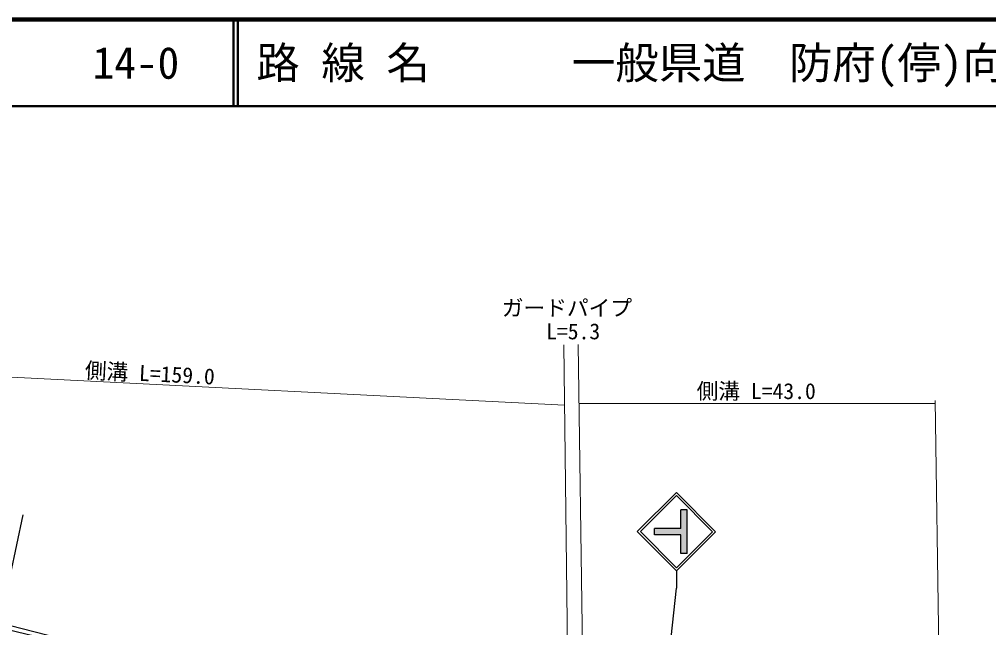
# Model space of a CAD drawing. Units: millimetres, scale not verified. Extents: x 40000 to 680000, y 20000 to 380000.
# Drawn here: x 153084 to 264735, y 309988 to 380000 of the extents above; entities that cross this region are included whole.
import ezdxf
from ezdxf.enums import TextEntityAlignment as Align

# ---------------------------------------------------------------- set-up
doc = ezdxf.new("R2010")
doc.units = ezdxf.units.MM
doc.header["$LTSCALE"] = 1000
for name, color, linetype, lineweight in [('M-BGD', 7, 'Continuous', 25), ('M-STR-HTXT', 7, 'Continuous', 13), ('M-STR-STRC', 7, 'Continuous', 25), ('M-TTL', 2, 'Continuous', 140), ('M-TTL-LINE', 7, 'Continuous', 50)]:
    doc.layers.add(name, color=color, linetype=linetype, lineweight=lineweight)
doc.layers.add('M-TTL-TXT', color=7, linetype='Continuous')
doc.styles.add('ＭＳ ゴシック', font='')
doc.styles.get('ＭＳ ゴシック').set_extended_font_data('MS Gothic')

msp = doc.modelspace()

# ---------------------------------------------------------------- hatches: boundary and pattern name
at = {"layer": 'M-STR-STRC'}
msp.add_hatch(color=256, dxfattribs=at).paths.add_polyline_path([(226263, 321406), (229263, 321406), (229263, 323531), (230013, 323531), (230013, 318531), (229263, 318531), (229263, 320656), (226263, 320656)])

# ---------------------------------------------------------------- linework, layer by layer
at = {"layer": 'M-BGD'}
msp.add_lwpolyline([(153478, 322986), (151289, 312621), (150661, 310561), (168482, 306015), (168401, 305689), (150160, 310116)], dxfattribs=at)
at = {"layer": 'M-STR-HTXT'}
for p, q in [((216906, 251606), (215813, 342522)), ((217442, 342569), (218762, 251414)), ((215896, 335606), (96732, 341581)), ((258568, 336146), (259841, 251614)), ((217540, 335796), (258573, 335794))]:
    msp.add_line(p, q, dxfattribs=at)
at = {"layer": 'M-STR-STRC'}
for p, q in [((224264, 321032), (228764, 325532)), ((224618, 321032), (228764, 325178)), ((233264, 321031), (228764, 325532)), ((232911, 321031), (228764, 325178)), ((230013, 323531), (229263, 323531)), ((229263, 321406), (229263, 323531)), ((230013, 318531), (230013, 323531)), ((224264, 321032), (228764, 316531)), ((224618, 321032), (228764, 316885)), ((226263, 320656), (226263, 321406)), ((229263, 321406), (226263, 321406)), ((229263, 320656), (226263, 320656)), ((228764, 316885), (232911, 321031)), ((228764, 316531), (233264, 321031)), ((229263, 318531), (229263, 320656)), ((230013, 318531), (229263, 318531)), ((228764, 316531), (228764, 314531)), ((221793, 250321), (228764, 314531))]:
    msp.add_line(p, q, dxfattribs=at)
at = {"layer": 'M-TTL'}
msp.add_line((680000, 380000), (40000, 380000), dxfattribs=at)
at = {"layer": 'M-TTL-LINE'}
for p, q in [((177750, 380000), (177750, 370000)), ((178250, 380000), (178250, 370000)), ((40000, 370000), (680000, 370000))]:
    msp.add_line(p, q, dxfattribs=at)

# ---------------------------------------------------------------- texts
at = {"layer": 'M-STR-HTXT', "style": 'ＭＳ ゴシック'}
for s, p in [('ガードパイプ', (216159, 346789)), ('L=5.3', (216876, 344089)), ('側溝 L=43.0', (237964, 337211))]:
    msp.add_text(s, height=1833, dxfattribs=at).set_placement(p, align=Align.MIDDLE_CENTER)
msp.add_text('側溝 L=159.0', height=1833, rotation=357.13, dxfattribs=at).set_placement((168113, 339254), align=Align.MIDDLE_CENTER)
at = {"layer": 'M-TTL-TXT', "style": 'ＭＳ ゴシック'}
for s, p in [('路 線 名', (180380, 375000)), ('一般県道\u3000防府(停)向島線', (216734, 375000)), ('14-0', (161521, 375000))]:
    msp.add_text(s, height=3666, dxfattribs=at).set_placement(p, align=Align.MIDDLE_LEFT)

doc.saveas('drawing.dxf')
